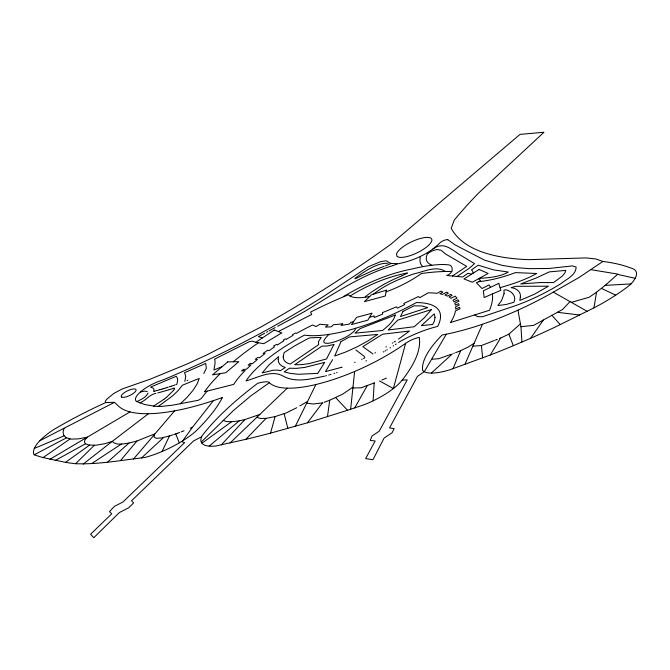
<?xml version="1.0" encoding="UTF-8"?>
<svg xmlns="http://www.w3.org/2000/svg" width="670" height="670" viewBox="0 0 670 670"><rect width="100%" height="100%" fill="white"/><g stroke="black" fill="none" stroke-linecap="round" stroke-linejoin="round"><path stroke-width="1" d="M520.423 323.853L508.865 334.163L500.565 338.099L490.289 355L450.357 369.614A43.123 13.685 -25.4 0 1 431.731 373.081L429.864 373.031A43.123 13.685 -25.4 0 1 425.274 372.168L422.619 370.543A133.816 42.461 -25.4 0 1 442.15 334.992L446.287 334.196A134.469 42.671 -25.4 0 0 478.991 325.402L483.062 324.037A134.536 42.687 -25.4 0 0 515.682 311.182L518.446 309.942A134.536 42.687 -25.4 0 0 550.196 293.904L579.056 277.489L602.925 261.442A370.929 117.694 -25.4 0 1 628.636 267.196L632.823 268.712A45.761 14.522 -25.4 0 1 635.512 277.606L635.043 278.511A45.761 14.522 -25.4 0 1 630.998 283.913L630.001 284.951A92.678 29.405 -25.4 0 1 593.947 307.873L555.438 326.935A323.635 102.694 -25.4 0 1 530.606 338.283L513.32 345.703A323.635 102.694 -25.4 0 1 490.289 355.008M373.123 400.836L374.187 382.972M201.243 442.041L233.512 410.459L250.89 395.828L269.415 382.696L268.796 382.009A23.215 7.37 -25.4 0 0 257.732 383.282A237.616 75.4 -25.4 0 0 202.005 435.885L201.595 436.798A45.794 14.531 -25.4 0 0 201.243 442.041L201.938 443.197A45.861 14.556 -25.4 0 0 215.824 446.019L245.831 439.327A557.683 176.955 -25.4 0 0 270.529 433.147L310.411 421.958L350.636 409.278L354.623 371.49M327.471 416.74L329.715 400.225L342.797 394.06L352.923 387.134M147.986 393.039C146.161 397.461 141.404 399.286 137.183 401.447M593.947 307.873L596.509 292.229L604.801 285.654M473.095 273.209L472.735 271.224L471.454 269.993L478.112 265.186L493.832 269.935L508.304 272.045C500.331 276.752 488.932 277.824 479.335 278.318M350.636 409.278L364.539 404.596A42.294 13.417 -25.4 0 0 402.142 380.166A217.524 69.018 -25.4 0 0 419.202 337.362A14.02 4.447 -25.4 0 0 405.618 343.316L393.382 388.55L379.538 380.954M270.529 433.147L275.094 416.614L286.4 412.837L296.768 407.712M114.486 402.335L105.776 402.536A182.55 57.922 -25.4 0 0 53.223 429.864A48.114 15.268 -25.4 0 0 34.237 454.804A547.993 173.882 -25.4 0 0 43.081 457.577L65.476 462.359A547.993 173.882 -25.4 0 0 75.618 463.715C98.716 464.603 121.831 460.097 144.762 457.518A48.952 15.536 -25.4 0 0 179.3 442.87L182.709 440.81A48.952 15.536 -25.4 0 0 195.414 431.581A203.027 64.421 -25.4 0 0 222.415 397.511A139.486 44.262 -25.4 0 1 213.596 400.576L209.852 401.799A139.486 44.262 -25.4 0 1 176.771 410.459L170.255 411.631A139.486 44.262 -25.4 0 1 150.541 413.666L147.743 413.725A139.377 44.228 -25.4 0 1 131.094 412.151L129.092 411.631A139.268 44.187 -25.4 0 1 118.933 406.522L114.486 402.335L63.985 428.281L63.055 432.05L63.658 435.115L66.296 437.778L71.33 439.126L78.34 438.883L87.301 437.167L84.956 439.863L84.428 442.074L85.651 443.825L88.591 444.964L95.835 445.24L104.905 443.707L112.208 441.404L148.447 413.717M453.012 368.743L460.675 350.653L468.054 347.119L474.1 343.283L482.492 324.23M464.88 364.455L474.1 343.283M162.09 451.488L169.477 435.952L172.852 434.889M213.387 400.643L192.524 427.251L182.709 440.81M295.269 426.371L315.913 384.513A94.168 29.882 -25.4 0 0 351.708 372.704L356.859 370.527A94.386 29.949 -25.4 0 0 405.618 343.316M355.686 328.25C353.609 338.032 308.736 353.182 329.087 334.372M174.719 388.818L173.731 390.149M354.748 407.904L367.311 385.493L374.513 382.855M446.287 334.196L424.278 371.733L417.494 376.305L389.538 427.929L394.144 428.616L392.101 432.711L384.061 438.121L372.972 459.695L365.644 458.607L375.158 440.986L370.242 440.408L372.001 436.036L379.27 431.145L407.243 379.865L402.142 380.166M332.58 359.648L325.478 371.616L340.98 367.47M317.856 373.332L324.716 362.311M530.606 338.283L543.337 320.034M203.806 373.517L206.352 368.224L205.732 363.408L184.552 372.729L185.741 376.322L184.845 381.414M307.43 422.837L322.488 402.871M207.097 391.121L201.092 398.642L198.395 400.258L172.575 405.174L161.445 406.43L155.063 406.313L144.871 404.563L136.755 401.581A23.676 7.512 -25.4 0 1 139.77 392.553L140.558 391.85A23.676 7.512 -25.4 0 1 163.539 379.722A356.356 113.071 -25.4 0 0 324.146 296.056L368.316 266.744L380.434 261.71L385.216 260.873L388.165 261.392M173.589 390.317L166.353 397.444M120.424 460.675L136.982 441.002L154.619 433.951L154.05 437.007L156.202 438.297L161.428 437.954L169.477 435.952M133.498 459.059L174.619 410.869M221.259 444.872L244.952 419.537L259.801 414.47M570.003 301.601L562.616 309.456L533.546 325.402L520.933 326.7L517.977 310.185M245.831 439.327L266.065 418.373L275.094 416.614M75.618 463.715L94.269 445.332M278.326 331.55L311.726 314.448L310.562 312.078A164.795 52.294 -25.4 0 1 338.124 299.088L348.266 294.8L350.276 296.207A50.51 16.03 -25.4 0 0 364.514 297.346C375.426 288.703 388.232 281.191 401.514 276.015M230.044 442.962L287.271 388.165L288.921 388.181A94.386 29.949 -25.4 0 0 315.62 384.588L315.913 384.513M141.504 457.97L163.547 437.527M431.38 373.073L452.384 353.852M427.896 253.369L431.396 251.292A8.953 2.839 -25.4 0 1 432.158 250.965L434.051 250.262A9.372 2.973 -25.4 0 1 434.286 250.186L436.471 249.634A8.342 2.647 -25.4 0 1 437.142 249.541L441.161 250.27L445.433 253.938L466.714 266.367L452.401 276.015M635.152 278.293L617.547 274.373M617.263 274.633L607.807 283.067M180.272 403.884L187.391 396.992L193.077 390.283L197.072 384.019L199.266 378.416L182.475 385.183L178.413 390.267L172.868 395.643L158.212 406.539M107.602 462.057L129.025 443.046L136.982 441.002M607.322 283.485L605.027 285.462M447.761 239.692A5.109 1.625 -25.4 0 0 440.106 242.682C428.591 254.349 412.519 261.091 396.724 264.039A5.327 1.692 -25.4 0 1 395.342 264.725L392.729 265.672M166.11 397.653L164.267 399.044M209.199 446.119L239.232 420.869L244.584 419.629M373.466 294.163C385.56 284.557 400.024 278.486 414.588 273.703C424.21 271.626 436.346 265.328 445.517 271.492M83.164 464.117L112.208 441.404C116.463 445.835 123.665 443.691 129.025 443.046M343.434 296.609C364.455 284.013 387.126 273.888 411.271 269.156C423.03 266.342 437.569 263.603 448.347 264.826C452.987 264.784 454.587 272.916 446.722 275.487L462.727 276.97L467.962 273.293L471.563 274.172M164.049 399.211L153.53 406.146M596.509 292.229L589.273 297.22L571.334 302.354M201.938 443.197L231.535 421.773L239.232 420.869M65.476 462.359L89.529 445.123M43.081 457.577L70.023 438.976M398.55 342.479L399.73 341.666A54.01 17.135 -25.4 0 1 437.652 326.416A103.13 32.721 -25.4 0 0 416.405 302.555A105.944 33.617 -25.4 0 1 358.391 327.429L354.706 328.543A105.944 33.617 -25.4 0 1 329.54 334.305L326.424 334.749A105.944 33.617 -25.4 0 1 304.465 335.126A97.803 31.038 -25.4 0 0 246.024 380.903C257.473 377.838 271.258 369.53 282.832 375.937C295.495 383.299 311.215 378.818 324.632 376.13M398.474 339.137L409.504 331.039L382.587 334.221L362.822 346.658L372.939 353.978M457.066 276.45L469.586 268.05L474.536 263.62L458.464 253.938C448.054 246.426 441.999 242.582 432.87 249.022M396.313 343.986L395.442 344.564M91.832 463.472L121.429 444.017M395.409 341.172L394.01 342.069M407.226 273.226L401.774 275.906M397.142 263.678L391.255 263.452L385.476 265.864M393.675 345.712L393.139 346.055M392.779 342.847L392.243 343.182M390.61 347.646L390.057 347.981M387.277 349.673L386.707 350.008M49.856 459.31L130.047 411.882M299.9 405.894L307.589 401.397M385.577 350.67L385.007 351.005M386.414 346.7L385.861 347.026M350.016 296.056C367.21 285.395 386.104 277.288 405.97 273.243M304.448 311.542C332.705 294.591 360.468 275.328 392.394 265.772M304.314 311.625L289.323 319.984M383.86 351.666L383.29 351.993M269.181 330.838L275.161 327.622M55.2 460.508L85.551 443.749M267.824 331.575L266.476 332.295M288.938 320.201L277.715 326.265M34.237 454.804L66.414 437.837M139.754 402.93C145.817 400.744 149.527 394.345 155.867 393.416M39.924 440.659L63.985 428.281M375.502 352.68L374.915 352.981M201.595 436.798L193.63 440.877L131.588 500.741L133.581 502.952L128.749 507.751L119.361 512.567L93.766 537.75L90.592 534.225L111.748 513.789L109.486 511.629L114.394 506.386L122.886 502.031L184.635 442.635L181.478 441.572M264.65 333.233L258.385 336.642L262.355 337.948M214.383 359.254L249.056 341.8A5.879 1.868 -25.4 0 1 249.809 341.533L252.079 341.181A8.752 2.78 -25.4 0 1 252.23 341.181L255.722 342.253M358.701 277.095L372.252 270.873L384.161 266.308M357.973 277.455L355.293 278.779M364.773 357.922L364.296 356.406L355.879 349.966M366.549 360.72L365.937 361.013M364.036 358.274L363.483 358.534M362.194 359.128L361.641 359.388M386.439 378.106L381.825 380.049M192.491 427.259L192.081 427.435M191.838 427.535L190.221 428.222M472.853 346.147L481.437 345.561L494.376 340.502M222.44 366.406L213.923 370.016L215.028 363.609L214.953 359.916M34.337 448.439L64.111 435.843M460.675 350.653L458.355 351.608M355.15 362.219L354.589 362.445M500.649 338.032L499.326 338.568M184.024 430.768L182.985 431.187M329.715 400.225L323.987 402.352M458.163 351.683L455.617 352.671M182.634 431.321L181.227 431.882M187.835 380.259L187.081 380.552M496.738 339.598L497.241 339.397M496.403 339.724L495.398 340.117M179.719 432.452L179.2 432.653M178.505 432.912L177.986 433.105M177.818 433.172L174.945 434.177M454.402 353.115L453.732 353.366M367.311 385.493L361.155 387.804L352.83 387.997M369.388 317.521L374.061 315.813L374.237 317.513L382.687 314.062L382.419 312.614A145.775 46.255 -25.4 0 0 396.347 306.827L397.478 308.125L404.663 304.616L403.843 303.477A145.775 46.255 -25.4 0 0 418.407 296.509L419.755 297.706L428.172 292.84A113.138 35.895 -25.4 0 1 437.058 293.326L441.019 291.09L442.82 292.095L439.83 293.753L442.51 294.348L446.79 292.145L448.331 293.184L444.897 295.068L447.434 296.098L450.918 294.323L452.066 295.395L449.068 296.969L450.994 298.292L455.181 296.165L457.015 298.2L452.928 300.168L454.067 301.776L457.861 299.833L459.017 301.115L454.779 303.192L455.391 305.11L458.531 303.627L459.176 305.11L455.65 306.768L455.667 309.079L459.545 307.296L460.056 308.761L455.458 310.888A113.138 35.895 -25.4 0 1 450.5 322.546L489.502 310.252A187.282 59.421 -25.4 0 0 492.442 293.929M450.877 354.388L438.959 358.668L431.589 359.271M175.883 384.664L176.788 384.354L177.676 380.661L177.374 378.24L176.26 376.264L150.599 387.084L153.472 388.357L154 389.68L153.639 391.414L154.192 391.272M174.979 384.974L173.898 385.342M174.342 434.386L173.848 434.554M173.538 385.468L171.554 386.121M342.069 367.118L341.348 367.353M171.185 386.247L170.105 386.598M168.798 389.814L173.773 388.29M323.828 362.604L304.624 367.436L296.366 368.366L289.415 368.224L284.197 371.875L290.772 373.483L298.569 374.27L317.446 373.383M168.279 389.982L157.785 392.963M337.161 372.503L336.558 372.696M169.745 386.716L169.2 386.883M168.12 387.227L167.575 387.402M140.39 392L144.62 391.104L147.291 391.514M167.215 387.511L166.679 387.679M334.757 373.274L333.962 373.517M166.311 387.796L165.055 388.181M164.686 388.29L164.15 388.458M163.79 388.567L163.245 388.726M162.885 388.834L162.341 388.994M161.981 389.103L161.436 389.253M161.076 389.362L159.443 389.831M330.997 374.404L330.218 374.63M159.083 389.932L156.546 390.635M329.439 374.848L328.66 375.066M156.185 390.736L154.552 391.171M326.533 375.635L325.578 375.887M500.088 287.656C512.667 284.113 525.255 279.867 536.695 273.494L515.439 272.606C503.547 277.12 491.194 280.361 478.531 281.727M406.137 273.209L407.352 272.908M353.467 321.742L350.946 322.278L349.321 324.062L340.997 325.444L342.722 323.727A96.522 30.627 -25.4 0 1 335.452 324.556L333.459 324.69L331.231 326.809L325.469 327.128L328.124 324.833A96.522 30.627 -25.4 0 1 320.092 324.18L316.014 326.566L312.513 325.009A113.733 36.088 -25.4 0 0 296.492 333.409L295.696 332.915L292.422 334.749L292.991 335.385L286.266 339.355L285.797 338.769L283.251 340.067L283.904 340.804L277.372 344.966L276.794 344.33L273.636 345.946L274.474 346.884L268.997 350.678L267.665 350.234L263.092 353.45L264.952 353.618L259.659 357.671L257.791 357.512L255.228 359.313L257.38 359.505L252.506 363.626L250.128 363.458L248.16 365.184L251.083 364.882L246.459 369.212L243.394 369.43L241.527 370.987L245.195 370.46A113.733 36.088 -25.4 0 0 233.746 384.379L204.484 391.783A164.795 52.294 -25.4 0 1 220.221 373.617M322.371 402.904L313.376 403.985L306.776 403.198M369.689 296.517L365.51 297.22M266.015 418.373L260.27 418.457L256.928 417.226M605.144 285.37L630.998 283.913M231.535 421.773L226.535 421.547L223.144 420.4M451.907 271.517L444.269 271.509A187.282 59.421 -25.4 0 0 421.363 273.561A50.51 16.03 -25.4 0 1 386.037 291.869M287.221 388.165L283.946 387.98A94.386 29.949 -25.4 0 1 269.407 382.687M557.448 312.295L579.718 315.042M591.149 269.717L617.849 274.097M391.255 263.452L389.044 262.573A5.67 1.801 -25.4 0 1 386.942 263.31C378.257 262.816 365.317 270.546 355.653 277.899A5.067 1.608 -25.4 0 0 354.916 278.661M601.442 288.418L615.722 295.143M602.925 261.442L595.588 258.93L585.957 257.908L529.174 259.65A381.515 121.052 -25.4 0 1 451.186 228.269L454.31 220.036A482.894 153.221 -25.4 0 1 478.916 192.734L543.99 132.25L520.004 134.402L390.861 244.265C349.07 274.533 305.294 302.003 260.337 327.312L207.357 354.648L186.645 364.187L150.834 378.918L122.124 389.002L113.766 393.466L107.292 398.801A9.397 2.982 -25.4 0 0 105.776 402.536M553.303 292.128L587.146 311.316M431.815 265.286C426.757 262.841 424.839 260.01 427.242 254.097A5.167 1.641 -25.4 0 1 427.854 253.402M447.786 239.676L455.173 244.944L484.67 260.203L502.332 265.404L516.386 267.648L529.434 268.645L548.939 268.469L572.347 265.915L576.1 266.987C576.267 275.119 566.158 279.331 560.614 283.854C544.811 293.552 527.985 301.642 510.347 307.404L482.316 316.768L477.417 316.625L474.854 314.95M422.904 266.618C420.132 264.591 419.42 261.334 420.366 256.392M478.606 278.72L480.549 280.671L476.47 282.799L482.04 288.536L489.033 284.918L490.582 287.304M335.712 397.662L347.546 410.3M551.896 315.335L560.254 324.632M175.758 433.9L179.3 442.87M508.865 334.163L513.32 345.703M284.172 413.717L287.84 428.465M481.437 345.561L482.635 357.939M520.933 326.7L521.964 342.043M173.882 388.181A2.487 0.787 -25.4 0 1 174.476 388.139M233.294 361.775A164.795 52.294 -25.4 0 1 258.486 342.747M283.192 356.817C283 360.736 286.718 363.358 290.194 364.061L318.685 344.64L318.426 341.591L321.257 337.437L309.649 337.864L306.006 339.665L294.591 345.921L284.155 352.588L283.192 356.75M278.167 359.631L278.594 362.227L279.926 364.413L282.187 366.18L285.253 367.428L280.454 370.703L277.338 370.075L273.042 370.25L262.179 372.93L268.879 365.016L278.653 356.582L278.167 359.564M435.031 317.371L434.344 321.257L432.669 324.481L421.371 325.637L434.219 313.836L435.031 317.371M565.723 270.362L564.91 272.883L562.415 275.998L553.562 282.581L539.861 282.564L520.707 283.979L536.302 277.95L549.308 271.886L565.723 270.404M520.364 297.095L519.828 300.453L534.417 294.239L548.445 286.191L515.749 286.316L511.177 287.639C516.042 288.134 521.26 291.601 520.364 297.095M395.267 315.009C393.524 321.734 387.628 326.29 382.503 330.519L354.958 333.149L360.159 328.602L395.267 315.009M386.322 290.152L385.342 295.964L364.472 301.626L371.44 294.792L386.322 290.152M504.091 293.695L501.621 300.503L497.86 305.537L506.026 304.498L513.907 302.296C516.888 296.048 511.31 290.696 505.423 289.725L503.932 290.202L504.091 293.695M341.03 341.591L334.682 356.03L346.005 351.884L357.37 346.708L368.157 340.77L377.788 334.414L349.547 336.909L341.03 341.591M402.997 311.45L400.484 316.525L427.77 307.614L421.966 305.956L413.918 305.838L402.997 311.45M333.911 344.472L326.558 358.944L308.904 363.651L301.207 364.681L294.641 364.74L321.901 346.139L327.094 346.03L333.911 344.472M371.875 313.242L367.838 320.168L351.423 324.59L356.633 317.346L371.875 313.242M431.438 309.599L424.177 317.932L414.278 326.717L388.181 330.009L397.695 320.151L431.438 309.599M227.741 361.884L212.516 374.848L225.798 372.721L238.838 361.666L227.741 361.884M274.323 330.034L255.814 342.278L263.804 343.677L281.827 332.881L274.323 330.034M479.117 269.449L463.958 278.929L472.3 282.204L488.112 273.46L479.117 269.449M498.773 283.318L483.388 290.805L484.125 297.53L500.884 290.278L498.773 283.318M121.722 397.084L121.203 396.389A8.174 2.596 -25.4 0 1 131.353 389.371A8.174 2.596 -25.4 0 1 133.966 392.93A8.174 2.596 -25.4 0 1 121.722 397.084M397.218 256.459L396.447 254.6A19.405 6.156 -25.4 0 1 421.773 238.135A19.405 6.156 -25.4 0 1 425.752 247.666A19.405 6.156 -25.4 0 1 397.218 256.459"/></g></svg>
